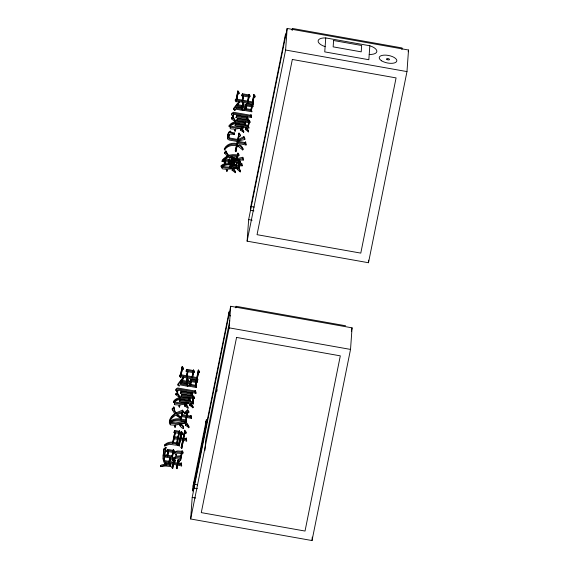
<?xml version="1.0" encoding="UTF-8"?>
<svg xmlns="http://www.w3.org/2000/svg" width="569" height="569" viewBox="0 0 569 569"><rect width="100%" height="100%" fill="white"/><g stroke="black" fill="none" stroke-linecap="round" stroke-linejoin="round"><path stroke-width="0.85" d="M234.172 160.131L233.347 161.119L233.276 162.108L233.966 162.236L233.589 164.114L232.892 162.898L231.597 162.869L231.939 161.141L232.963 160.515L231.818 159.092L230.808 164.107L229.122 163.972L229.613 161.539L230.438 161.041L230.509 160.045L229.656 158.922L229.108 159.398L226.498 159.156L224.406 159.718L223.596 161.525L225.16 163.588L225.438 160.444M165.394 462.305L166.539 464.041L169.768 464.204L170.423 463.664L170.871 466.559L165.856 466.032L160.479 466.431L160.55 465.435L161.909 464.852L166.084 464.041M160.6 466.701L160.55 465.435M163.132 456.174L164.142 448.472L166.006 447.326L164.285 456.509M179.135 433.45L177.208 443.016L177.684 445.335L169.327 444.304L164.775 445.989L164.633 444.709L166.489 443.415A9.31 8.421 4.1 0 1 172.741 442.22L174.697 432.518M164.775 445.989L164.846 444.994M168.908 462.362L169.761 457.49L168.908 462.362L164.533 461.587L164.199 458.109M164.918 456.985L164.989 455.989L165.928 454.93L167.151 455.143L167.08 456.146L165.856 455.925L164.918 456.985L173.054 458.429L172.507 456.018L173.381 451.665M164.071 449.467L165.586 448.265L165.657 447.27M165.856 455.925L165.928 454.93M167.08 456.146L168.004 451.558L166.689 451.324L167.506 449.318L172.741 450.328L173.431 449.631L174.498 451.046L174.427 452.049L173.31 452.668L172.435 457.014L173.054 458.429M186.724 417.34L186.212 419.894L186.689 422.212C181.106 420.946 174.676 419.602 169.512 422.931L169.37 421.643C172.578 419.026 176.938 418.272 180.949 419.04M166.689 451.324L167.506 449.318M169.292 422.646C172.507 420.029 176.867 419.268 180.878 420.036L180.899 418.564L175.707 415.107L172.464 417.582L169.59 420.733C170.017 417.603 172.642 415.114 175.117 413.336M170.423 463.664L170.351 464.667L169.697 465.2L166.468 465.037L166.539 464.041M169.512 422.931L169.37 421.643M169.925 420.875L171.177 418.13M167.606 456.238L168.531 451.651L172.812 452.412L171.895 456.999L167.606 456.238L168.445 451.416M186.476 421.743L186.404 422.739L175.693 425.071L175.174 427.212L174.071 425.143L170.736 424.943L170.046 424.332L170.529 422.184L175.408 422.923L185.601 421.522M170.252 424.737L170.245 422.234M169.59 420.733L171.916 417.056L175.046 414.332L172.215 409.495L172.286 408.492L173.175 407.916C174.612 405.206 174.178 412.226 176.034 412.845L175.963 413.841L181.71 411.835L182.485 411.152L182.557 410.157L176.034 412.845M173.389 402.333L173.46 401.337C177.073 396.323 183.78 397.247 189.008 398.364L189.733 397.923L190.288 400.754C184.897 399.616 178.012 397.909 173.701 402.553L173.389 402.333C177.002 397.318 183.709 398.243 188.936 399.367L189.662 398.919L189.733 397.923M169.434 462.455L169.505 461.459L173.268 462.128L173.196 463.123L169.434 462.455L169.768 460.798L170.92 460.015L170.992 459.019L170.174 458.002M173.701 402.553L173.773 401.558L175.088 400.476M172.215 409.495L173.104 408.912L173.687 406.942M169.697 465.2L169.768 464.204M175.963 413.841L174.427 410.889L173.95 406.991M188.133 402.717L188.062 403.713L180.032 404.886L179.512 407.02L178.41 404.957L175.074 404.758L174.377 404.146L174.868 401.991L178.502 402.71L186.447 402.447M174.591 404.552L174.662 403.556M177.827 390.291L177.62 393.015L175.821 390.242L176.447 388.52L177.706 388.008L194.762 390.96L195.487 390.512L195.956 393.328L178.559 390.156L177.82 390.434M175.75 394.644L176.298 393.321L178.111 393.769L179.982 396.842L179.911 397.845L175.75 394.644L177.101 394.232L178.033 394.765L179.911 397.845M164.562 445.705L166.418 444.41A9.31 8.421 4.1 0 1 172.67 443.223L172.741 442.22M176.219 394.324L176.298 393.321M171.895 456.999L172.734 452.177M167.435 450.314L172.67 451.324L172.741 450.328M172.67 443.223L174.79 432.71L174 432.568L174.662 430.449L178.844 431.274L179.484 430.811L180.295 432.184L180.224 433.18L179.235 433.578L177.137 444.012L177.684 445.335M172.194 460.001L176.02 457.199L180.814 456.786L181.483 453.465L177.002 453.116L175.956 455.264L174.747 453.166L175.423 451.523L177.692 450.961L181.518 451.309L182.151 450.854L183.083 452.085L183.012 453.08L181.995 453.635L180.565 460.748L179.918 459.894L180.565 458.045L176.177 458.209L172.514 460.221L172.265 458.998L176.091 456.203L180.885 455.783L181.39 453.294M172.435 457.014L172.507 456.018M174.825 427.148L174.74 425.107M177.101 394.232L177.172 393.236M177.272 392.951L176.852 390.313M181.184 462.874L181.113 463.877L180.252 464.539L177.891 464.119L177.962 463.123L180.323 463.543L181.184 462.874L181.689 465.94L177.684 465.15L176.966 468.707L176.319 467.853L177.158 465.058L173.481 464.404L172.642 468.593L171.994 467.739L172.713 464.894M172.514 460.221L172.265 458.998M174 432.568L174.662 430.449M189.954 385.298L190.259 383.798L181.333 382.212L180.359 383.926L186.305 384.978L186.945 383.428L187.585 386.273L179.904 384.822L179.178 386.173L177.869 385.035L177.941 384.039L183.332 377.055L183.595 378.193L181.788 381.315L186.511 382.155L187.187 378.15L188.353 379.587L188.282 380.583L187.244 381.216L187.037 382.247L190.451 382.852L190.722 381.507L190.018 381.386L190.096 380.384L190.914 379.466L196.056 380.462L196.71 379.921L197.571 381.059L197.5 382.055L196.568 382.631L195.821 386.344L196.312 387.496L188.609 386.131L189.328 384.182L190.032 384.303L189.954 385.298L189.257 385.177L188.609 386.131M172.67 451.324L173.431 449.631M175.174 427.212L175.394 425.007M177.62 393.015L177.343 391.956M172.642 468.593L173.381 464.24M179.576 376.088L179.648 375.092L180.579 374.523L182.201 366.457L183.51 368.079L183.438 369.082L182.194 369.843L180.999 375.768L186.426 376.735L187.464 371.593L186.148 371.365L186.219 370.362L186.966 369.352L192.813 370.476L193.552 369.95L194.484 371.18L194.413 372.176L193.481 372.745L192.464 377.809L196.753 378.57L198.353 369.985L199.584 371.514L199.513 372.51L198.375 373.207L197.272 378.662L197.841 379.907L181.141 376.856L180.48 377.475L179.576 376.088L180.508 375.519L182.201 366.457M177.891 464.119L178.175 462.697L179.313 462L179.384 461.004L178.154 459.475L177.364 464.027L173.687 463.372L174.064 460.876M180.508 375.519L180.579 374.523M180.48 377.475L180.551 376.479M180.999 375.768L182.094 369.694M179.37 401.43L180.188 399.417L192.35 401.579L192.279 402.582L180.117 400.42L179.37 401.43L193.368 403.919L192.891 401.593L193.517 398.499M179.612 397.951L179.982 396.842M173.687 463.372L173.993 461.872L175.231 461.11L175.302 460.115L174.434 459.034M176.61 443.92L177.535 439.332L174.121 438.727L173.196 443.315L176.61 443.92L177.45 439.104M179.157 406.963L179.235 405.96L179.512 407.02M180.345 393.421L181.091 391.316L191.141 393.179L191.966 392.674L192.507 395.576L180.345 393.421L181.091 391.316M175.956 455.264L176.027 454.268L176.305 455.328M180.117 400.42L180.188 399.417M177.137 444.012L177.208 443.016M181.788 381.315L183.666 377.197M177.756 438.23L178.73 433.407L175.316 432.803L174.342 437.625L177.756 438.23L178.638 433.215M192.279 402.582L193.09 398.549L181.106 396.415L181.177 395.419L181.909 394.488L192.912 396.522L193.567 395.981L194.498 397.212L194.427 398.215L193.595 398.72L192.82 402.596L193.368 403.919M176.319 467.853L177.037 465.008M174.591 431.444L178.773 432.269L178.844 431.274M181.106 396.415L181.909 394.488M186.269 438.073L186.703 441.046L183.396 440.378L181.76 448.514L181.113 447.668L182.869 440.285L180.423 439.851L179.178 446.011L178.538 445.164L178.609 444.161L181.447 431.409L182.805 433.201L182.734 434.204L181.39 435.029L180.643 438.742L183.097 439.176L184.776 430.2L186.205 432.091L186.134 433.087L184.683 433.976L183.616 439.268L185.366 439.581L186.198 439.076L186.269 438.073L185.437 438.585L183.687 438.272L184.754 432.981M180.224 433.18L179.413 431.807L179.484 430.811M179.932 425.69C179.875 422.475 184.136 425.484 183.588 427.532L183.225 428.642C177.115 425.313 182.187 423.08 183.517 428.528M177.869 385.035L183.261 378.051L183.332 377.055M176.966 468.707L177.613 464.866M180.01 425.911L180.117 424.502M177.364 464.027L178.154 459.475M180.537 419.481L180.878 418.044M180.978 418.172L182.044 412.874L176.625 414.616L180.978 418.172L181.966 412.632M179.178 446.011L180.337 439.624M187.606 412.98L187.109 415.47L190.252 416.024L191.07 415.598L190.992 416.593L190.181 417.027L187.037 416.465L187.706 413.144L188.837 412.447L188.915 411.451L187.692 409.844L184.761 412.269L184.818 413.535L187.208 412.895L186.511 416.373L182.044 415.576L182.457 412.895M180.643 438.742L181.312 434.773M178.538 445.164L181.447 431.409M179.918 459.894L180.416 457.668M182.044 415.576L182.557 413.051L183.488 412.475L183.559 411.479L182.557 410.157M181.113 447.668L182.784 440.079M186.426 376.735L187.357 371.457M186.148 371.365L186.966 369.352M180.252 464.539L180.323 463.543M180.814 456.786L180.885 455.783M184.633 405.889L185.06 404.459L186.675 404.737L188.133 407.219L188.062 408.215L184.633 405.889L185.451 405.327L186.604 405.74L188.062 408.215M174.747 453.166L176.66 451.992L181.447 452.312L181.518 451.309M181.76 448.514L183.303 440.193M184.811 406.223L184.705 404.886M186.511 382.155L187.187 378.15M186.952 376.827L187.983 371.692L192.976 372.574L191.938 377.716L186.952 376.827L187.884 371.55M184.989 405.455L185.06 404.459M183.012 453.08L182.08 451.85L182.151 450.854M184.818 413.535L184.761 412.269M187.585 386.273L186.945 383.428M187.037 382.247L187.109 381.244L190.523 381.856L190.451 382.852M183.097 439.176L184.776 430.2M183.616 439.268L183.687 438.272M185.601 420.875L186.305 417.397L181.838 416.608L181.141 420.086L185.601 420.875L186.376 416.401M185.387 425.093L185.892 423.727L187.571 423.941L188.922 426.679L188.851 427.675L185.387 425.093L186.241 424.581L187.5 424.936L188.851 427.675M186.689 422.212L186.212 419.894M186.511 416.373L187.109 412.767M189.257 385.177L189.328 384.182M185.366 439.581L185.437 438.585M187.037 416.465L187.109 415.47M188.062 403.713L188.111 402.383M184.69 413.265L186.767 411.956L187.692 409.844M188.936 399.367L189.008 398.364M187.5 424.936L187.571 423.941M190.48 385.398L191.248 381.6L196.056 382.453L195.295 386.251L190.48 385.398L191.163 381.365M190.018 381.386L190.843 380.462L190.914 379.466M189.733 405.32L190.309 403.841L191.461 403.962L193.04 406.7L192.969 407.696L189.733 405.32L190.238 404.836L191.39 404.957L192.969 407.696M191.938 377.716L192.87 372.432M188.559 427.788L188.922 426.679M190.238 404.836L190.309 403.841M181.02 392.311L191.07 394.175L191.141 393.179M186.895 370.348L192.742 371.472L192.813 370.476M192.464 377.809L193.382 372.595M190.757 404.744L190.828 403.748M190.181 417.027L190.252 416.024M194.413 372.176L193.481 370.945L193.552 369.95M192.507 395.576L191.966 392.674M186.141 420.889L186.824 417.49L191.362 418.379L191.07 415.598M181.831 395.483L192.841 397.525L192.912 396.522M192.82 402.596L192.891 401.593M192.678 407.809L193.04 406.7M194.427 398.215L193.496 396.984L193.567 395.981M175.821 390.242L177.635 389.004L194.69 391.956L194.762 390.96M195.295 386.251L195.978 382.219M190.843 380.462L195.985 381.465L196.056 380.462M195.956 393.328L195.487 390.512M195.821 386.344L196.49 382.375M197.5 382.055L196.639 380.924L196.71 379.921M196.753 378.57L198.353 369.985M196.312 387.496L195.892 385.348M197.272 378.662L198.446 372.211L198.375 373.207M197.841 379.907L197.351 377.667M190.658 518.985L192.201 497.406L230.694 306.271L352.069 327.836L350.525 349.416L312.025 540.55L190.658 518.985L229.151 327.844L350.525 349.416M230.509 315.859L228.823 315.56L229.101 311.755L194.349 484.304L194.072 488.117L197.436 488.714M239.485 166.76L239.414 167.748L232.131 166.454L232.7 165.415L233.304 165.522L233.51 164.505L231.483 163.417L230.587 167.883L229.947 167.037C232.273 162.642 223.02 165.586 221.348 166.888L221.192 165.7L222.714 164.469L226.448 163.104L228.66 162.969L228.994 161.297M221.348 166.888L221.192 165.7M222.074 161.504L222.145 160.508L223.368 158.893L227.828 155.515L227.756 156.503L224.655 158.509L222.074 161.504L222.408 161.639A15.221 13.77 4.1 0 1 226.782 158.068L228.596 157.222L236.064 159.846L233.667 161.041L239.442 160.038L243.297 160.074L242.835 157.286L237.273 158.573L237.202 159.562L242.131 158.737L242.764 158.274L242.835 157.286M236.989 167.122L236.939 168.445L227.536 169.199L227.038 171.226L225.921 169.171L222.65 168.908L221.96 168.339L222.429 166.24L226.035 166.973L237.01 167.457M222.408 161.639L222.479 160.65A15.221 13.77 4.1 0 1 223.311 159.725M245.652 141.965L245.58 142.954L244.656 143.516L237.799 142.3L237.87 141.311L244.727 142.527L245.652 141.965L246.064 144.988L237.579 143.395L235.907 151.703L235.267 150.856L236.569 145.735C232.131 144.711 227.123 145.87 224.584 149.932L224.321 148.808C226.618 144.085 232.01 142.456 236.882 143.573L237.344 141.276M227.756 156.503L224.648 153.189L224.719 152.2L225.338 151.788C226.313 149.398 227.102 155.067 228.873 155.216L228.802 156.205L232.643 155.664L237.508 155.799L237.927 153.089L238.994 154.498L238.923 155.486L237.899 156.112L237.202 159.562M224.648 153.189L225.267 152.777L225.338 151.788M224.812 163.531L224.755 161.824M225.267 152.777L225.694 150.913M228.802 156.205L226.377 153.182L225.957 150.963M225.16 163.588L224.883 162.542M204.94 450.385L205.672 440.235L229.727 320.774M229.129 126.474L229.2 125.486C232.785 120.514 239.435 121.432 244.62 122.541L245.339 122.1L245.886 124.91C240.538 123.779 233.717 122.086 229.442 126.695L229.129 126.474C232.714 121.503 239.364 122.42 244.549 123.53L245.267 123.096L245.339 122.1M229.442 126.695L229.2 125.486M226.69 171.169L226.604 169.149M227.038 171.226L226.761 170.181M243.752 126.851L243.681 127.84L235.715 129.007L235.203 131.126L234.108 129.078L230.801 128.879L230.118 128.274L230.594 126.14L234.208 126.851L242.081 126.588M238.162 140.5L238.233 139.512L243.937 136.624L243.29 138.246L238.162 140.5L238.923 136.738L240.36 135.856L240.431 134.867L238.994 133.068L237.629 140.486L229.279 138.921L228.674 137.677L229.599 134.128L234.279 134.369L234.357 133.978L230.623 132.826L230.225 131.105C227.579 132.022 227.436 135.991 227.877 138.295M233.596 113.686L232.977 117.178L231.547 114.483L231.619 113.494L233.411 112.271L250.317 115.201L251.036 114.76L251.505 117.548L234.257 114.397L233.525 114.675M231.469 118.857L232.01 117.541L233.809 117.989L235.666 121.033L235.594 122.022L231.469 118.857L232.813 118.444L233.738 118.978L235.594 122.022M221.121 166.689L224.392 164.59L228.589 163.957L228.66 162.969M231.939 118.537L232.01 117.541M223.596 161.525L225.068 160.245L229.037 160.387L229.108 159.398M229.122 163.972L229.684 160.55L229.613 161.539M230.438 161.041L229.584 159.91L229.656 158.922M232.813 118.444L232.885 117.456M232.977 117.178L232.87 115.301M242.01 108.281L236.114 107.235L236.043 108.224L241.939 109.269L242.572 107.733L243.205 110.55L235.587 109.12L234.869 110.45L233.575 109.326L233.646 108.338L238.987 101.417L239.25 102.548L237.458 105.635L242.145 106.467L242.814 102.498L243.966 103.921L243.895 104.909L242.871 105.542L242.664 106.559L246.05 107.164L246.313 105.827L245.623 105.706L245.694 104.717L246.505 103.807L251.605 104.796L252.252 104.262L253.105 105.386L253.034 106.375L252.11 106.944L251.37 110.621L251.861 111.766L244.222 110.407L244.933 108.48L245.63 108.601L245.559 109.589L244.862 109.468L244.222 110.407M233.326 117.235L233.048 116.19M229.947 167.037L230.445 164.825M235.267 100.457L235.338 99.468L236.263 98.899L237.87 90.912L239.165 92.519L239.094 93.508L237.863 94.262L236.683 100.137L242.06 101.097L243.084 96.005L241.782 95.77L241.853 94.781L242.593 93.778L248.39 94.888L249.122 94.369L250.047 95.592L249.976 96.581L249.051 97.143L248.041 102.157L252.295 102.918L253.881 94.404L255.104 95.919L255.033 96.908L253.902 97.598L252.814 103.01L253.376 104.241L236.825 101.218L236.156 101.837L235.267 100.457L236.192 99.888L237.87 90.912M230.587 167.883L231.405 163.168M230.808 164.107L231.889 158.104M234.869 110.45L234.94 109.461M231.597 162.869L231.661 161.881L232.963 161.909L233.66 163.125L233.51 164.505M236.192 99.888L236.263 98.899M236.156 101.837L236.227 100.841M234.279 134.369L234.428 132.99L231.377 132.285L230.225 131.105M236.683 100.137L237.934 93.273M232.131 166.454L232.771 164.427L233.375 164.533L233.304 165.522M235.061 125.578L235.872 123.587L247.928 125.728L247.856 126.716L235.801 124.575L235.061 125.578L248.938 128.046L248.468 125.742L249.087 122.669M235.303 122.136L235.666 121.033M232.437 162.691L232.508 161.703M234.855 131.062L234.926 130.073L235.203 131.126M232.166 170.273L232.565 169.014L234.115 169.199L235.516 171.731L235.452 172.72L232.166 170.273L234.044 170.188L235.452 172.72M232.7 165.415L232.771 164.427M232.963 160.515L233.034 159.526L232.273 158.573M236.028 117.634L236.775 115.55L246.733 117.399L247.551 116.894L248.091 119.782L236.028 117.634L236.775 115.55M232.351 170.608L232.237 169.285M235.801 124.575L235.872 123.587M233.539 160.778L233.61 159.789L235.502 159.092M233.667 161.041L233.61 159.789M247.856 126.716L248.66 122.726L236.782 120.614L236.853 119.625L237.579 118.693L248.489 120.713L249.137 120.18L250.061 121.403L249.99 122.392L249.165 122.897L248.397 126.731L248.938 128.046M233.823 165.615L234.485 162.329L236.569 162.698L235.907 165.984L233.823 165.615L234.392 162.158M235.267 150.856L236.476 145.564M236.782 120.614L237.579 118.693M233.575 109.326L238.916 102.406L238.987 101.417M235.907 151.703L237.486 143.239M224.25 149.796C226.547 145.074 231.939 143.445 236.811 144.562L236.882 143.573M237.629 140.486L238.994 133.068M235.907 165.984L236.476 162.528M236.647 159.626L237.216 156.802L229.904 156.966L236.647 159.626L237.145 156.525M236.427 166.077L237.088 162.791L239.087 163.147L238.425 166.433L236.427 166.077L236.996 162.62M238.084 146.247L238.155 145.259C240.41 143.552 242.287 147.136 243.013 148.801L242.65 149.896L238.084 146.247C240.338 144.54 242.216 148.125 242.942 149.789M237.508 155.799L237.927 153.089M238.311 146.589L238.155 145.259M242.06 101.097L242.984 95.862M237.202 169.384L237.686 168.104L239.215 168.332L240.481 170.75L240.203 171.866L237.202 169.384L238.027 168.95L239.144 169.32L240.41 171.738M241.782 95.77L242.593 93.778M240.282 129.995L240.708 128.587L242.309 128.864L243.752 131.318L243.681 132.307L240.282 129.995L241.085 129.44L242.238 129.853L243.681 132.307M242.145 106.467L242.814 102.498M242.579 101.19L243.603 96.097L248.546 96.972L247.522 102.064L242.579 101.19L243.504 95.955M240.637 129.576L240.708 128.587M238.425 166.433L238.987 162.976M243.205 110.55L242.572 107.733M242.664 106.559L242.735 105.571L246.121 106.175L246.05 107.164M233.276 162.108L234.101 161.119L239.03 162.08L239.663 160.536L240.58 161.76L240.509 162.748L239.592 163.317L239.151 165.508L241.647 164.249L241.718 163.26L239.222 164.519L239.151 165.508M240.509 162.748L239.592 161.532L239.663 160.536M240.203 171.866L240.481 170.75M229.179 328.391L230.694 306.271M244.862 109.468L244.933 108.48M243.39 132.421L243.752 131.318M242.65 149.896L243.013 148.801M244.549 123.53L244.62 122.541M246.078 109.682L246.839 105.919L251.605 106.773L250.851 110.528L246.078 109.682L246.754 105.685M245.623 105.706L246.505 103.807M239.414 167.748L239.072 165.899L242.23 165.814L241.718 163.26M245.331 129.433L245.908 127.968L247.053 128.089L248.617 130.806L248.546 131.795L245.331 129.433L245.836 128.957L246.982 129.078L248.546 131.795M237.799 142.3L238.07 140.97L244.834 139.49L244.905 138.502L243.937 136.624M247.522 102.064L248.447 96.837M244.656 143.516L244.727 142.527M245.836 128.957L245.908 127.968M236.704 116.538L246.662 118.388L246.733 117.399M242.522 94.767L248.319 95.877L248.39 94.888M248.041 102.157L249.122 96.154M246.349 128.864L246.42 127.876M248.091 119.782L247.551 116.894M249.976 96.581L249.051 95.357L249.122 94.369M237.508 119.682L248.418 121.702L248.489 120.713M248.397 126.731L248.468 125.742M248.255 131.901L248.617 130.806M249.99 122.392L249.066 121.169L249.137 120.18M235.843 307.865L235.957 306.278L345.575 325.76M231.547 114.483L233.34 113.267L250.246 116.19L250.317 115.201M250.851 110.528L251.526 106.531M246.434 104.796L251.534 105.784L251.605 104.796M251.505 117.548L251.036 114.76M251.37 110.621L252.031 106.688M253.034 106.375L252.181 105.251L252.252 104.262M252.295 102.918L253.881 94.404M251.861 111.766L251.441 109.632M252.814 103.01L253.817 97.384M253.376 104.241L252.885 102.022M247.11 241.164L248.653 219.584L287.153 28.45L408.521 50.015L406.977 71.594L368.484 262.729L247.11 241.164L285.602 50.022L287.153 28.45M285.282 37.739L285.553 33.934L250.801 206.483L250.531 210.295L253.888 210.893M292.302 30.043L292.416 28.457L402.034 47.938L401.92 49.524M325.752 37.924L324.75 51.886L368.833 59.724L369.836 45.762L325.752 37.924A10.747 4.545 11.4 0 0 318.092 40.968A10.747 4.545 11.4 0 0 325.127 46.622M312.025 540.55L312.274 537.1M368.484 262.729L368.669 260.14M179.584 406.024L179.733 404.822M235.274 130.137L235.424 128.943M164.142 448.472C163.58 453.82 161.219 460.862 166.013 465.037L160.479 466.431M165.188 450.947L164.128 459.105L164.533 461.587M229.215 134.334L228.731 137.214L229.35 137.933L237.7 139.497M167.151 455.143L168.075 450.563M234.35 133.381L234.428 132.99M228.589 163.957L229.094 161.447L225.694 161.219L225.217 162.122M174.036 438.493L173.268 442.312L176.682 442.924M175.224 432.604L174.413 436.622L177.827 437.234M181.739 416.48L181.212 419.083L185.672 419.879M236.811 144.562L237.422 141.503L229.271 140.052L227.806 139.284C227.365 136.98 227.508 133.011 230.153 132.093M173.268 462.128L173.851 459.219M238.233 139.512L238.845 136.503M173.196 463.123L173.929 459.489L175.231 461.11M233.375 164.533L233.582 163.516M233.66 163.125L233.909 161.873M245.559 109.589L245.858 108.103L237.01 106.531L236.043 108.224M237.273 158.573L237.792 155.984M239.222 164.519L239.513 163.054M180.636 459.752L181.909 453.429M192.35 401.579L192.998 398.357M247.928 125.728L248.575 122.534M216.796 391.522L217.145 389.793M292.068 30.193L292.416 28.457M351.372 331.314L352.069 327.836M408.172 51.758L408.521 50.015M165.351 450.221L166.006 447.326M171.994 467.739L172.99 464.155L164.939 462.718L166.468 465.037M230.317 126.19L230.189 127.285M222.152 166.297L222.244 167.72M174.583 402.048L174.448 403.151M237.892 104.027L239.321 101.559M224.655 148.943L225.985 147.407M241.939 109.269L242.501 108.722M239.03 162.08L239.592 161.532M186.305 384.978L186.874 384.424M229.037 160.387L229.584 159.91M251.534 105.784L252.181 105.251M248.418 121.702L249.066 121.169M195.985 381.465L196.639 380.924M192.841 397.525L193.496 396.984M178.773 432.269L179.413 431.807M181.447 452.312L182.08 451.85M248.319 95.877L249.051 95.357M192.742 371.472L193.481 370.945M246.662 118.388L247.479 117.89M250.246 116.19L250.965 115.749M191.07 394.175L191.895 393.67M194.69 391.956L195.416 391.508M228.873 155.216L232.707 154.676L237.579 154.811M230.246 127.179L234.136 127.84L243.681 127.84M222.081 167.286L225.964 167.962L236.939 168.445M174.512 403.044L178.431 403.713L188.04 403.378M170.174 423.229L175.337 423.919L186.404 422.739M234.364 167.571L236.128 167.492M229.193 162.983L230.879 163.118M285.602 50.022L406.977 71.594M236.754 99.148L242.131 100.108M242.65 100.201L247.593 101.076M248.112 101.168L252.366 101.929M245.694 104.717L246.384 104.838M237.529 104.646L242.216 105.478M246.149 108.693L250.922 109.54M233.895 164.626L235.979 164.996M236.498 165.088L238.496 165.444M250.801 206.483L254.158 207.08M248.653 219.584L252.124 220.203M181.07 374.772L186.497 375.739M187.023 375.832L192.009 376.714M192.535 376.806L196.824 377.567M181.86 380.312L186.582 381.152M190.551 384.395L195.366 385.256M180.43 382.923L186.376 383.983M182.116 414.581L186.582 415.37M180.714 437.746L183.168 438.18M167.677 455.236L171.966 456.004M164.605 460.584L168.979 461.367M173.758 462.377L177.436 463.031M194.349 484.304L197.706 484.902M192.201 497.406L195.672 498.024M234.997 160.294L239.101 161.091M176.084 444.012L177.756 444.339M236.718 158.637L231.234 156.688M223.667 160.536L224.15 160.828M190.494 404.936L189.804 404.324M181.049 417.177L177.478 414.509M175.892 389.239L176.433 389.708M242.743 103.494L243.895 104.909M187.116 379.146L188.282 380.583M253.81 95.393L255.033 96.908M198.282 370.981L199.513 372.51M178.083 460.47L179.313 462M169.69 458.486L170.92 460.015M237.799 91.901L239.094 93.508M182.13 367.453L183.438 369.082M238.923 134.056L240.36 135.856M235.338 149.867L235.979 150.714M237.856 154.078L238.923 155.486M187.621 410.839L188.837 412.447M182.485 411.152L183.488 412.475M184.705 431.195L186.134 433.087M181.376 432.404L182.734 434.204M178.609 444.161L179.249 445.015M173.353 450.627L174.427 452.049M176.39 466.857L177.037 467.711M231.54 117.868L231.739 118.224M175.821 393.648L176.02 394.011M243.866 137.613L244.834 139.49M172.286 408.492L173.225 410.427M241.647 164.249L242.23 165.814M245.267 123.096L245.886 124.91M189.662 398.919L190.288 400.754M242.764 158.274L243.297 160.074M181.113 463.877L181.689 465.94M170.351 464.667L170.871 466.559M186.198 439.076L186.703 441.046M245.58 142.954L246.064 144.988M190.992 416.593L191.362 418.379M163.147 457.924L163.552 460.193M369.836 45.762A10.747 4.545 11.4 0 1 376.87 51.416A10.747 4.545 11.4 0 1 369.21 54.453M193.68 484.724A2.987 2.703 4.1 0 1 194.214 482.071M193.702 484.475A2.987 2.703 4.1 0 1 194.235 481.815M205.978 423.67A2.987 2.703 4.1 0 1 206.092 421.601M205.999 423.414A2.987 2.703 4.1 0 1 206.113 421.352M206.533 420.761A2.987 2.703 4.1 0 1 207.109 420.292M193.019 485.983L192.656 491.061L206.021 424.694L206.391 419.616L193.019 485.983M333.605 40.513L333.149 46.857L361.215 51.843L361.671 45.499L333.605 40.513M292.331 59.468L257.046 234.677L360.789 253.113L396.074 77.903L292.331 59.468M236.569 337.417L201.284 512.619L305.027 531.055L340.312 355.853L236.569 337.417M381.6 60.812A8.962 3.791 11.4 0 0 396.472 61.729A8.962 3.791 11.4 0 0 386.01 55.143A8.962 3.791 11.4 0 0 381.6 60.812M386.956 59.496A1.494 0.633 11.4 0 0 389.438 59.645A1.494 0.633 11.4 0 0 387.695 58.55A1.494 0.633 11.4 0 0 386.956 59.496"/></g></svg>
